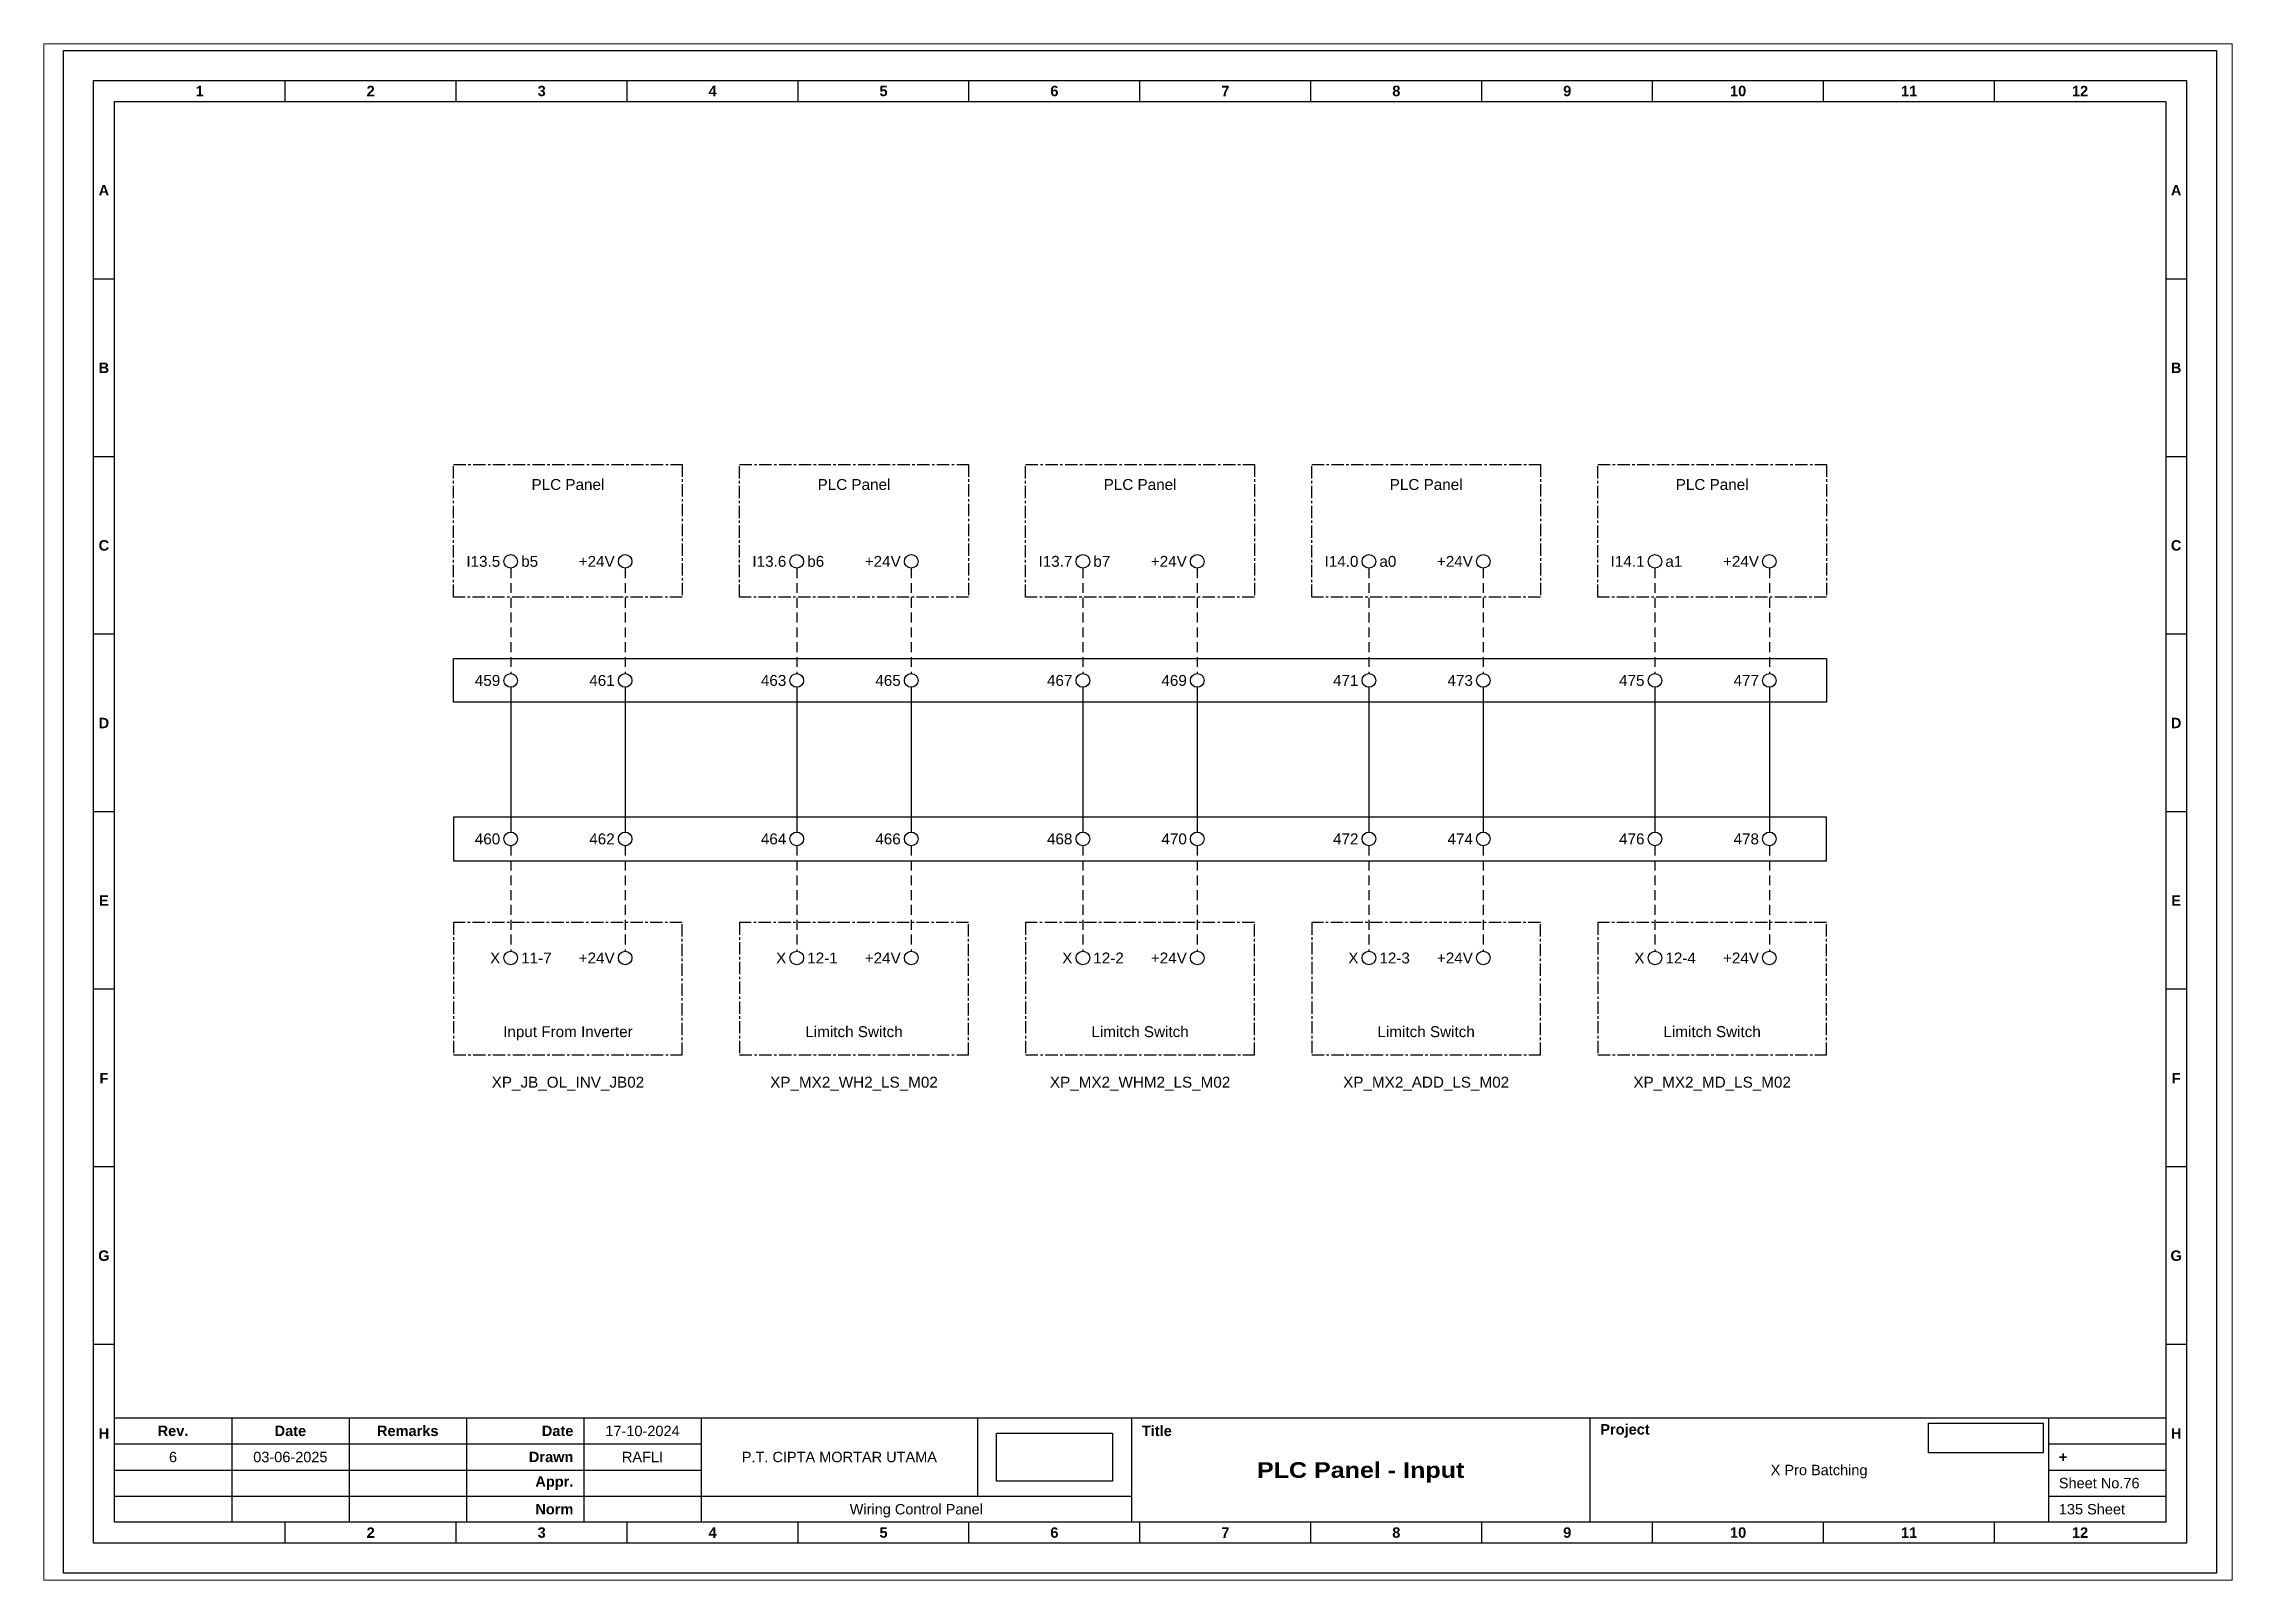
# Paper-space layout '76' of a CAD drawing. Header units: millimetres. Extents: x 0 to 291, y 0 to 204.
# The model-space entities are those that its viewports show. They can reach past a viewport. Long polylines and large blocks are cut down to what shows.
import ezdxf
from ezdxf.enums import TextEntityAlignment as Align

# ---------------------------------------------------------------- set-up
doc = ezdxf.new("R2010")
doc.units = ezdxf.units.MM
doc.linetypes.add('CENTER', pattern=[50.8, 31.75, -6.35, 6.35, -6.35])
doc.linetypes.add('HIDDEN', pattern=[9.525, 6.35, -3.175])
doc.layers.add('MU', color=7, linetype='Continuous', true_color=0xfefefe)
doc.styles.add('Bold', font='ariblk.ttf', dxfattribs={"height": 25.4})
doc.styles.get("Standard").update_dxf_attribs({"font": 'arial.ttf'})
picture_1 = doc.add_image_def('image1.png', size_in_pixel=(2048, 847))
picture_2 = doc.add_image_def('image2.png', size_in_pixel=(2092, 542))

# ---------------------------------------------------------------- blocks, each defined once
blk = doc.blocks.new('KOP MU PROJECT')
at = {"color": 6, "ltscale": 50}
for p, q in [((27.74, 184.05), (27.74, 186.66)), ((49.13, 184.05), (49.13, 186.66)), ((70.51, 184.05), (70.51, 186.66)), ((91.89, 184.05), (91.89, 186.66)), ((113.27, 184.05), (113.27, 186.66)), ((134.66, 184.05), (134.66, 186.66)), ((156.04, 184.05), (156.04, 186.66)), ((177.42, 184.05), (177.42, 186.66)), ((198.8, 184.05), (198.8, 186.66)), ((220.19, 184.05), (220.19, 186.66)), ((241.57, 184.05), (241.57, 186.66)), ((6.36, 161.84), (3.75, 161.84)), ((265.59, 161.84), (262.98, 161.84)), ((6.36, 139.63), (3.75, 139.63)), ((265.59, 139.63), (262.98, 139.63)), ((6.36, 117.42), (3.75, 117.42)), ((265.59, 117.42), (262.98, 117.42)), ((6.36, 95.22), (3.75, 95.22)), ((265.59, 95.22), (262.98, 95.22)), ((6.36, 73.01), (3.75, 73.01)), ((265.59, 73.01), (262.98, 73.01)), ((6.36, 50.8), (3.75, 50.8)), ((265.59, 50.8), (262.98, 50.8)), ((6.36, 28.59), (3.75, 28.59)), ((265.59, 28.59), (262.98, 28.59)), ((27.74, 3.75), (27.74, 6.36)), ((49.13, 3.75), (49.13, 6.36)), ((70.51, 3.75), (70.51, 6.36)), ((91.89, 3.75), (91.89, 6.36)), ((113.27, 3.75), (113.27, 6.36)), ((134.66, 3.75), (134.66, 6.36)), ((156.04, 3.75), (156.04, 6.36)), ((177.42, 3.75), (177.42, 6.36)), ((198.8, 3.75), (198.8, 6.36)), ((220.19, 3.75), (220.19, 6.36)), ((241.57, 3.75), (241.57, 6.36))]:
    blk.add_line(p, q, dxfattribs=at)
at = {"ltscale": 50}
for p, q in [((6.36, 19.41), (262.98, 19.41)), ((21.04, 19.41), (21.04, 6.36)), ((35.72, 19.41), (35.72, 6.36)), ((50.41, 19.41), (50.41, 6.36)), ((65.09, 19.41), (65.09, 6.36)), ((79.77, 19.41), (79.77, 6.36)), ((114.35, 19.41), (114.35, 9.62)), ((133.6, 19.41), (133.6, 6.36)), ((190.95, 19.41), (190.95, 6.36)), ((248.3, 19.41), (248.3, 6.36)), ((6.36, 16.15), (79.77, 16.15)), ((248.3, 16.15), (262.98, 16.15)), ((6.36, 12.89), (79.77, 12.89)), ((248.3, 12.89), (262.98, 12.89)), ((6.36, 9.62), (133.6, 9.62)), ((248.3, 9.62), (262.98, 9.62))]:
    blk.add_line(p, q, dxfattribs=at)
at = {"color": 1, "ltscale": 50}
blk.add_lwpolyline([(269.34, 0), (0, 0), (0, 190.41), (269.34, 190.41)], close=True, dxfattribs=at)
at = {"color": 6, "ltscale": 50}
for points in [[(265.59, 3.75), (3.75, 3.75), (3.75, 186.66), (265.59, 186.66)], [(262.98, 6.36), (6.36, 6.36), (6.36, 184.05), (262.98, 184.05)]]:
    blk.add_lwpolyline(points, close=True, dxfattribs=at)
at = {"ltscale": 50, "char_height": 1.305, "attachment_point": 4}
for s, width, heights, insert in [('\\pxqc;{\\fArial|b1|i0|c0|p34;1}', 21.3825, [2.51], (6.36, 185.36)), ('\\pxqc;{\\fArial|b1|i0|c0|p34;2}', 21.3825, [2.51], (27.74, 185.36)), ('\\pxqc;{\\fArial|b1|i0|c0|p34;3}', 21.3825, [2.51], (49.13, 185.36)), ('\\pxqc;{\\fArial|b1|i0|c0|p34;4}', 21.3825, [2.51], (70.51, 185.36)), ('\\pxqc;{\\fArial|b1|i0|c0|p34;5}', 21.3825, [2.51], (91.89, 185.36)), ('\\pxqc;{\\fArial|b1|i0|c0|p34;6}', 21.3825, [2.51], (113.27, 185.36)), ('\\pxqc;{\\fArial|b1|i0|c0|p34;7}', 21.3825, [2.51], (134.66, 185.36)), ('\\pxqc;{\\fArial|b1|i0|c0|p34;8}', 21.3825, [2.51], (156.04, 185.36)), ('\\pxqc;{\\fArial|b1|i0|c0|p34;9}', 21.3825, [2.51], (177.42, 185.36)), ('\\pxqc;{\\fArial|b1|i0|c0|p34;10}', 21.3825, [2.51], (198.8, 185.36)), ('\\pxqc;{\\fArial|b1|i0|c0|p34;11}', 21.3825, [2.51], (220.19, 185.36)), ('\\pxqc;{\\fArial|b1|i0|c0|p34;12}', 21.3825, [2.51], (241.57, 185.36)), ('\\pxqc;{\\fArial|b1|i0|c0|p34;A}', 2.61, [2.51], (3.75, 172.95)), ('\\pxqc;{\\fArial|b1|i0|c0|p34;A}', 2.61, [2.51], (262.98, 172.95)), ('\\pxqc;{\\fArial|b1|i0|c0|p34;B}', 2.61, [2.51], (3.75, 150.74)), ('\\pxqc;{\\fArial|b1|i0|c0|p34;B}', 2.61, [2.51], (262.98, 150.74)), ('\\pxqc;{\\fArial|b1|i0|c0|p34;C}', 2.61, [2.51], (3.75, 128.53)), ('\\pxqc;{\\fArial|b1|i0|c0|p34;C}', 2.61, [2.51], (262.98, 128.53)), ('\\pxqc;{\\fArial|b1|i0|c0|p34;D}', 2.61, [2.51], (3.75, 106.32)), ('\\pxqc;{\\fArial|b1|i0|c0|p34;D}', 2.61, [2.51], (262.98, 106.32)), ('\\pxqc;{\\fArial|b1|i0|c0|p34;E}', 2.61, [2.51], (3.75, 84.11)), ('\\pxqc;{\\fArial|b1|i0|c0|p34;E}', 2.61, [2.51], (262.98, 84.11)), ('\\pxqc;{\\fArial|b1|i0|c0|p34;F}', 2.61, [2.51], (3.75, 61.9)), ('\\pxqc;{\\fArial|b1|i0|c0|p34;F}', 2.61, [2.51], (262.98, 61.9)), ('\\pxqc;{\\fArial|b1|i0|c0|p34;G}', 2.61, [2.51], (3.75, 39.69)), ('\\pxqc;{\\fArial|b1|i0|c0|p34;G}', 2.61, [2.51], (262.98, 39.69)), ('\\pxqc;{\\fArial|b1|i0|c0|p34;H}', 2.61, [2.51], (3.75, 17.47)), ('\\pxqc;{\\fArial|b1|i0|c0|p34;Rev.}', 14.6811, [2.88], (6.36, 17.78)), ('\\pxqc;{\\fArial|b1|i0|c0|p34;Date}', 14.6811, [2.88], (21.04, 17.78)), ('\\pxqc;{\\fArial|b1|i0|c0|p34;Remarks}', 14.6811, [2.88], (35.72, 17.78)), ('\\pxqr;{\\fArial|b1|i0|c0|p34;Date}', 13.3761, [2.88], (50.41, 17.78)), ('\\pxql;{\\fArial|b1|i0|c0|p34;Title}', 50.2419, [2.88], (134.9, 17.78)), ('\\pxql;{\\fArial|b1|i0|c0|p34;Project}', 50.2419, [2.88], (192.25, 17.78)), ('\\pxqc;{\\fArial|b1|i0|c0|p34;H}', 2.61, [2.51], (262.98, 17.47)), ('\\pxqr;{\\fArial|b1|i0|c0|p34;Drawn}', 13.3761, [2.88], (50.41, 14.52)), ('\\pxql;{\\fArial|b1|i0|c0|p34;+}', 14.6811, [2.88], (249.61, 14.52)), ('\\pxqr;{\\fArial|b1|i0|c0|p34;Appr.}', 13.3761, [2.88], (50.41, 11.26)), ('\\pxqr;{\\fArial|b1|i0|c0|p34;Norm}', 13.3761, [2.88], (50.41, 7.99)), ('\\pxqc;{\\fArial|b1|i0|c0|p34;2}', 21.3825, [2.51], (27.74, 5.06)), ('\\pxqc;{\\fArial|b1|i0|c0|p34;3}', 21.3825, [2.51], (49.13, 5.06)), ('\\pxqc;{\\fArial|b1|i0|c0|p34;4}', 21.3825, [2.51], (70.51, 5.06)), ('\\pxqc;{\\fArial|b1|i0|c0|p34;5}', 21.3825, [2.51], (91.89, 5.06)), ('\\pxqc;{\\fArial|b1|i0|c0|p34;6}', 21.3825, [2.51], (113.27, 5.06)), ('\\pxqc;{\\fArial|b1|i0|c0|p34;7}', 21.3825, [2.51], (134.66, 5.06)), ('\\pxqc;{\\fArial|b1|i0|c0|p34;8}', 21.3825, [2.51], (156.04, 5.06)), ('\\pxqc;{\\fArial|b1|i0|c0|p34;9}', 21.3825, [2.51], (177.42, 5.06)), ('\\pxqc;{\\fArial|b1|i0|c0|p34;10}', 21.3825, [2.51], (198.8, 5.06)), ('\\pxqc;{\\fArial|b1|i0|c0|p34;11}', 21.3825, [2.51], (220.19, 5.06)), ('\\pxqc;{\\fArial|b1|i0|c0|p34;12}', 21.3825, [2.51], (241.57, 5.06))]:
    blk.add_mtext_dynamic_manual_height_columns(s, width=width, gutter_width=0.0326, heights=heights, dxfattribs=dict(at, insert=insert))
at = {"ltscale": 50}
for tag, p in [('DATECREATED', (72.43, 17.78)), ('REV', (13.7, 14.52)), ('REVDATE', (28.38, 14.52)), ('REMARKS', (43.06, 14.52)), ('DRAWN', (72.43, 14.52)), ('COMPANY', (97.06, 14.52)), ('APPR', (72.43, 11.26)), ('PROJECT', (219.62, 12.89)), ('NORM', (72.43, 7.99)), ('DRAWINGCATEGORY', (106.68, 7.99)), ('DESCRIPTION', (162.27, 10.03))]:
    blk.add_attdef(tag, text='', height=1.3, dxfattribs=at).set_placement(p, align=Align.MIDDLE_CENTER)
at = {"ltscale": 50, "style": 'Bold'}
blk.add_attdef('TITLE', text='', height=1.96, dxfattribs=at).set_placement((162.27, 12.89), align=Align.MIDDLE_CENTER)
at = {"ltscale": 50}
for tag, p in [('SHEETNUMBER', (249.61, 11.26)), ('TOTALSHEET', (249.61, 7.99))]:
    blk.add_attdef(tag, text='', height=1.3, dxfattribs=at).set_placement(p, align=Align.MIDDLE_LEFT)
image = blk.add_image(picture_1, insert=(116.72, 11.48), size_in_units=(14.5, 6), dxfattribs=at)
image.dxf.flags = 15
image = blk.add_image(picture_2, insert=(233.29, 15.04), size_in_units=(14.36, 3.72), dxfattribs=at)
image.dxf.flags = 15

msp = doc.modelspace()

# ---------------------------------------------------------------- linework, layer by layer
at = {"linetype": 'HIDDEN', "ltscale": 0.2}
for p, q in [((5497.73, 1404.75), (5497.73, 1390.25)), ((5513.47, 1404.75), (5513.47, 1390.25)), ((5537.07, 1404.75), (5537.07, 1390.25)), ((5552.81, 1404.75), (5552.81, 1390.25)), ((5576.41, 1404.75), (5576.41, 1390.25)), ((5592.14, 1404.75), (5592.14, 1390.25)), ((5615.75, 1404.75), (5615.75, 1390.25)), ((5631.48, 1404.75), (5631.48, 1390.25)), ((5655.09, 1404.75), (5655.09, 1390.25)), ((5670.82, 1404.75), (5670.82, 1390.25)), ((5497.73, 1366.59), (5497.73, 1352.09)), ((5513.47, 1366.59), (5513.47, 1352.09)), ((5537.07, 1366.59), (5537.07, 1352.09)), ((5552.81, 1366.59), (5552.81, 1352.09)), ((5576.41, 1366.59), (5576.41, 1352.09)), ((5592.14, 1366.59), (5592.14, 1352.09)), ((5615.75, 1366.59), (5615.75, 1352.09)), ((5631.48, 1366.59), (5631.48, 1352.09)), ((5655.09, 1366.59), (5655.09, 1352.09)), ((5670.82, 1366.59), (5670.82, 1352.09))]:
    msp.add_line(p, q, dxfattribs=at)
at = {"ltscale": 0.2}
for p, q in [((5497.73, 1388.38), (5497.73, 1368.46)), ((5513.47, 1388.38), (5513.47, 1368.46)), ((5537.07, 1388.38), (5537.07, 1368.46)), ((5552.81, 1388.38), (5552.81, 1368.46)), ((5576.41, 1388.38), (5576.41, 1368.46)), ((5592.14, 1388.38), (5592.14, 1368.46)), ((5615.75, 1388.38), (5615.75, 1368.46)), ((5631.48, 1388.38), (5631.48, 1368.46)), ((5655.09, 1388.38), (5655.09, 1368.46)), ((5670.82, 1388.38), (5670.82, 1368.46))]:
    msp.add_line(p, q, dxfattribs=at)
at = {"linetype": 'CENTER', "ltscale": 0.05}
for points in [[(5489.86, 1419.01), (5521.33, 1419.01), (5521.33, 1400.79), (5489.86, 1400.79)], [(5529.2, 1419.01), (5560.67, 1419.01), (5560.67, 1400.79), (5529.2, 1400.79)], [(5568.54, 1419.01), (5600.01, 1419.01), (5600.01, 1400.79), (5568.54, 1400.79)], [(5607.88, 1419.01), (5639.35, 1419.01), (5639.35, 1400.79), (5607.88, 1400.79)], [(5647.22, 1419.01), (5678.69, 1419.01), (5678.69, 1400.79), (5647.22, 1400.79)], [(5489.86, 1337.83), (5521.33, 1337.83), (5521.33, 1356.05), (5489.86, 1356.05)], [(5529.2, 1337.83), (5560.67, 1337.83), (5560.67, 1356.05), (5529.2, 1356.05)], [(5568.54, 1337.83), (5600.01, 1337.83), (5600.01, 1356.05), (5568.54, 1356.05)], [(5607.88, 1337.83), (5639.35, 1337.83), (5639.35, 1356.05), (5607.88, 1356.05)], [(5647.22, 1337.83), (5678.69, 1337.83), (5678.69, 1356.05), (5647.22, 1356.05)]]:
    msp.add_lwpolyline(points, close=True, dxfattribs=at)
at = {"ltscale": 0.05}
for points in [[(5489.86, 1392.32), (5678.69, 1392.32), (5678.69, 1386.31), (5489.86, 1386.31)], [(5489.86, 1364.52), (5678.69, 1364.52), (5678.69, 1370.53), (5489.86, 1370.53)]]:
    msp.add_lwpolyline(points, close=True, dxfattribs=at)
for centre in [(5497.73, 1405.69), (5513.47, 1405.69), (5537.07, 1405.69), (5552.81, 1405.69), (5576.41, 1405.69), (5592.14, 1405.69), (5615.75, 1405.69), (5631.48, 1405.69), (5655.09, 1405.69), (5670.82, 1405.69), (5497.73, 1389.32), (5513.47, 1389.32), (5537.07, 1389.32), (5552.81, 1389.32), (5576.41, 1389.32), (5592.14, 1389.32), (5615.75, 1389.32), (5631.48, 1389.32), (5655.09, 1389.32), (5670.82, 1389.32), (5497.73, 1367.53), (5513.47, 1367.53), (5537.07, 1367.53), (5552.81, 1367.53), (5576.41, 1367.53), (5592.14, 1367.53), (5615.75, 1367.53), (5631.48, 1367.53), (5655.09, 1367.53), (5670.82, 1367.53), (5497.73, 1351.16), (5513.47, 1351.16), (5537.07, 1351.16), (5552.81, 1351.16), (5576.41, 1351.16), (5592.14, 1351.16), (5615.75, 1351.16), (5631.48, 1351.16), (5655.09, 1351.16), (5670.82, 1351.16)]:
    msp.add_circle(centre, 0.938)

# ---------------------------------------------------------------- block references
at = {"xscale": 1.099296583304004, "yscale": 1.099296583304004, "zscale": 1.099296583304004}
msp.add_blockref('KOP MU PROJECT', (5436.23, 1266.59), dxfattribs=at).add_auto_attribs({'TITLE': 'PLC Panel - Input', 'PROJECT': 'X Pro Batching', 'COMPANY': 'P.T. CIPTA MORTAR UTAMA', 'DRAWINGCATEGORY': 'Wiring Control Panel', 'DRAWN': 'RAFLI', 'DATECREATED': '17-10-2024', 'REVDATE': '03-06-2025', 'REV': '6', 'SHEETNUMBER': 'Sheet No.76', 'TOTALSHEET': '135 Sheet'})

# ---------------------------------------------------------------- texts
for s, p in [('PLC Panel', (5505.6, 1417.01)), ('PLC Panel', (5544.94, 1417.01)), ('PLC Panel', (5584.28, 1417.01)), ('PLC Panel', (5623.62, 1417.01)), ('PLC Panel', (5662.95, 1417.01)), ('XP_JB_OL_INV_JB02', (5505.6, 1334.83)), ('XP_MX2_WH2_LS_M02', (5544.94, 1334.83)), ('XP_MX2_WHM2_LS_M02', (5584.28, 1334.83)), ('XP_MX2_ADD_LS_M02', (5623.62, 1334.83)), ('XP_MX2_MD_LS_M02', (5662.95, 1334.83))]:
    msp.add_text(s, height=1.5).set_placement(p, align=Align.TOP_CENTER)
for s, p in [('I13.5', (5496.29, 1405.69)), ('+24V', (5512.03, 1405.69)), ('I13.6', (5535.63, 1405.69)), ('+24V', (5551.37, 1405.69)), ('I13.7', (5574.97, 1405.69)), ('+24V', (5590.71, 1405.69)), ('I14.0', (5614.31, 1405.69)), ('+24V', (5630.05, 1405.69)), ('I14.1', (5653.65, 1405.69)), ('+24V', (5669.39, 1405.69)), ('459', (5496.29, 1389.32)), ('461', (5512.03, 1389.32)), ('463', (5535.63, 1389.32)), ('465', (5551.37, 1389.32)), ('467', (5574.97, 1389.32)), ('469', (5590.71, 1389.32)), ('471', (5614.31, 1389.32)), ('473', (5630.05, 1389.32)), ('475', (5653.65, 1389.32)), ('477', (5669.39, 1389.32)), ('460', (5496.29, 1367.53)), ('462', (5512.03, 1367.53)), ('464', (5535.63, 1367.53)), ('466', (5551.37, 1367.53)), ('468', (5574.97, 1367.53)), ('470', (5590.71, 1367.53)), ('472', (5614.31, 1367.53)), ('474', (5630.05, 1367.53)), ('476', (5653.65, 1367.53)), ('478', (5669.39, 1367.53)), ('X', (5496.29, 1351.16)), ('+24V', (5512.03, 1351.16)), ('X', (5535.63, 1351.16)), ('+24V', (5551.37, 1351.16)), ('X', (5574.97, 1351.16)), ('+24V', (5590.71, 1351.16)), ('X', (5614.31, 1351.16)), ('+24V', (5630.05, 1351.16)), ('X', (5653.65, 1351.16)), ('+24V', (5669.39, 1351.16))]:
    msp.add_text(s, height=1.5).set_placement(p, align=Align.MIDDLE_RIGHT)
for s, p in [('b5', (5499.17, 1405.69)), ('b6', (5538.51, 1405.69)), ('b7', (5577.85, 1405.69)), ('a0', (5617.19, 1405.69)), ('a1', (5656.52, 1405.69)), ('11-7', (5499.17, 1351.16)), ('12-1', (5538.51, 1351.16)), ('12-2', (5577.85, 1351.16)), ('12-3', (5617.19, 1351.16)), ('12-4', (5656.52, 1351.16))]:
    msp.add_text(s, height=1.5).set_placement(p, align=Align.MIDDLE_LEFT)
for s, p in [('Input From Inverter', (5505.6, 1339.83)), ('Limitch Switch', (5544.94, 1339.83)), ('Limitch Switch', (5584.28, 1339.83)), ('Limitch Switch', (5623.62, 1339.83)), ('Limitch Switch', (5662.95, 1339.83))]:
    msp.add_text(s, height=1.5).set_placement(p, align=Align.BOTTOM_CENTER)

psp = doc.layouts.new('76')

# ---------------------------------------------------------------- viewports
at = {"layer": 'MU'}
psp.add_viewport(center=(145.54, 102.16), size=(291.09, 204.3193), view_center_point=(5583.99, 1371.23), view_height=211.2463, dxfattribs=at)

doc.saveas('drawing.dxf')
